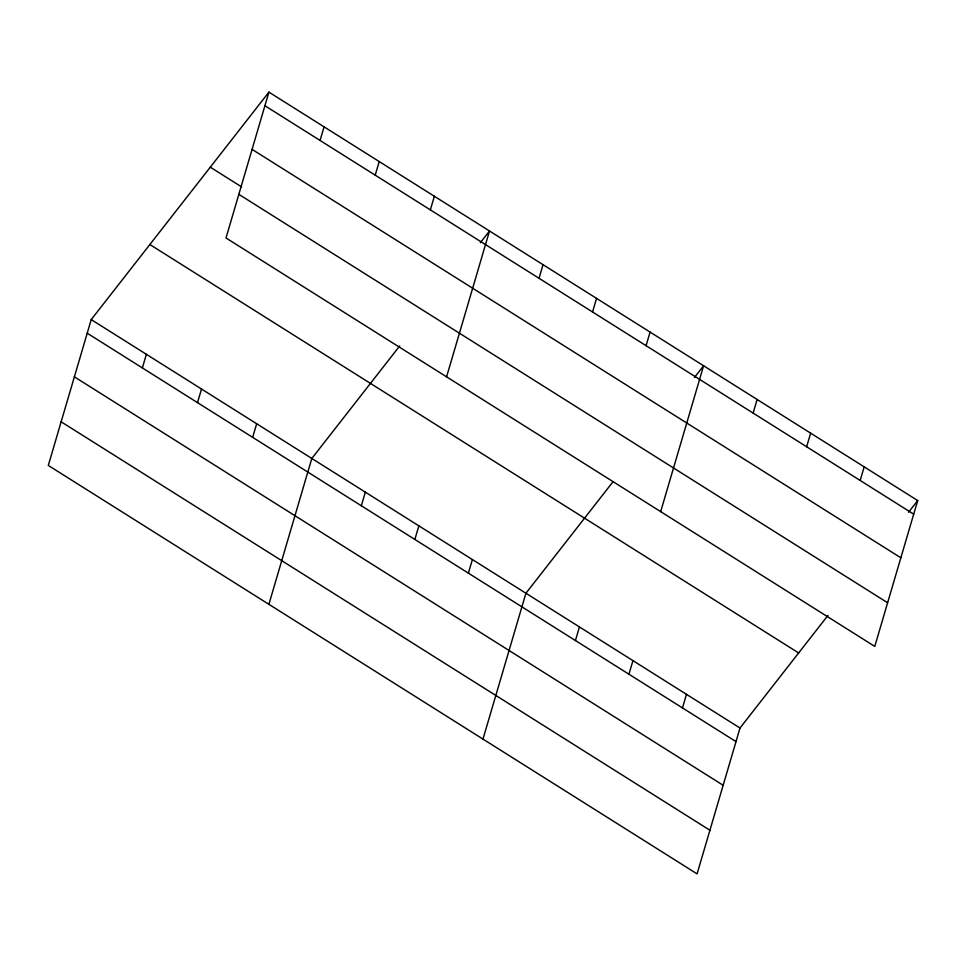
<?xml version="1.0" encoding="UTF-8"?>
<svg xmlns="http://www.w3.org/2000/svg" width="966" height="966" viewBox="0 0 966 966"><rect width="100%" height="100%" fill="white"/><g stroke="black" fill="none" stroke-linecap="round" stroke-linejoin="round"><path stroke-width="1.45" d="M268.922 92.12L225.996 237.974L874.773 646.411L917.7 500.557L268.922 92.12L91.227 319.589L48.3 465.443L697.078 873.88L740.004 728.026L827.934 615.463M142.364 367.913L146.373 354.305M197.511 402.629L201.52 389.032M320.06 140.444L324.069 126.836M252.657 437.344L256.666 423.748M375.206 175.16L379.215 161.551M268.886 604.318L311.813 458.464L399.743 345.9M430.353 209.876L434.362 196.267M361.332 505.761L365.341 492.153M446.582 376.837L489.508 230.995L480.344 242.72M414.861 539.451L418.858 525.854M539.028 278.293L543.025 264.684M468.377 573.152L472.386 559.543M592.556 311.982L596.553 298.385M482.976 739.099L525.915 593.245L612.927 481.853M646.073 345.683L650.082 332.075M575.434 640.543L579.431 626.934M660.672 511.63L703.598 365.776L694.445 377.501M628.951 674.232L632.959 660.635M753.13 413.074L757.127 399.465M682.479 707.933L686.476 694.325M806.646 446.763L810.655 433.166M860.175 480.464L864.172 466.856M908.535 512.282L917.7 500.557M264.913 105.729L913.691 514.154M252.078 149.368L900.855 557.805M210.286 167.19L241.621 186.909M238.844 194.335L887.621 602.76M149.863 244.531L798.64 652.956M91.227 319.589L740.004 728.026M87.218 333.198L736.007 741.622M74.382 376.837L723.16 785.273M61.148 421.804L709.925 830.241"/></g></svg>
